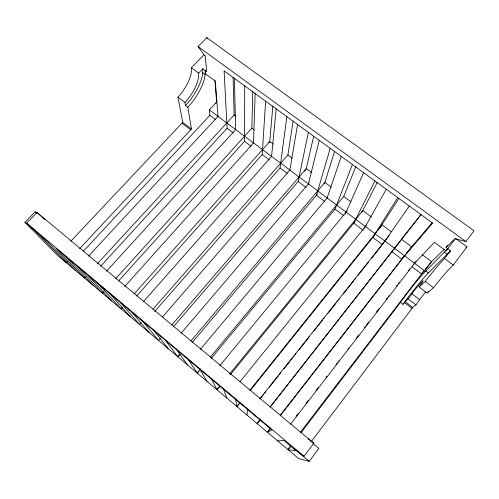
<?xml version="1.0" encoding="UTF-8"?>
<svg xmlns="http://www.w3.org/2000/svg" width="499" height="499" viewBox="0 0 499 499"><rect width="100%" height="100%" fill="white"/><g stroke="black" fill="none" stroke-linecap="round" stroke-linejoin="round"><path stroke-width="0.75" d="M118.575 280.974L244.535 141.336L244.722 85.922M300.966 432.776L400.953 301.702A25.761 1.447 -51.6 0 1 425.753 271.019L447.746 248.689L455.512 238.485L466.964 246.843L453.31 265L451.607 266.541A24.819 2.046 -51.2 0 0 433.569 287.748L427.132 293.044L419.079 286.981L425.217 281.48A24.744 1.64 -51.4 0 1 443.037 260.197L450.609 250.791L446.031 247.429L455.057 238.678L465.923 241.585L474.05 230.812L206.767 37.65L198.084 46.588L205.226 56.393L206.729 71.613L202.844 68.756L202.706 73.546A32.51 12.868 -55.2 0 1 190.231 100.025L185.547 105.595L187.874 107.347L191.448 128.985L79.715 248.583M115.693 278.698L251.845 128.156L252.806 91.573M255.139 93.525L253.504 142.901L124.837 286.357M136.614 296.057L262.193 154.559L265.636 101.185M272.859 105.85L269.766 141.473L269.011 142.783M276.203 108.894L271.568 156.405L143.319 301.808M246.955 415.012L247.598 409.56M154.871 311.364L280.058 167.945L286.85 116.666M153.156 309.031L287.917 154.952L293.119 121.101M297.572 124.494L289.863 170.072L162.543 316.896M173.396 326.851L298.153 181.499L308.376 132.385M313.653 136.333L306.292 168.6L304.664 171.176M308.382 183.919L319.26 140.325M330.226 148.328L316.466 195.221L192.146 342.57M334.611 151.241L324.899 182.416L324.057 183.694M341.272 156.387L327.138 197.935L200.249 349.462M211.171 358.475L335.01 209.112L352.4 164.514M210.459 357.003L343.749 196.413L355.999 166.173M345.252 214.127L363.609 172.691M374.905 180.937L353.791 223.178L230.426 374.618M215.967 103.349L216.641 102.014L214.963 80.688M377.175 182.553L362.829 210.584L361.476 212.474M364.326 228.392L386.282 189.246M397.747 197.61L372.803 237.424L250.436 390.374M310.921 442.095L412.717 307.428L415.91 304.852L421.586 297.03A12.924 0.979 -51.4 0 1 425.684 292.034M398.832 198.627L379.49 228.505M400.485 302.382L403.024 304.321C405.83 300.635 409.542 297.841 411.868 293.73A12.887 0.786 -51.5 0 1 421.942 281.667A12.887 0.786 -51.5 0 1 420.195 285.484L419.079 286.981M317.308 193.936L316.466 195.221L324.475 201.222M259.711 419.746L257.122 423.589L260.328 419.509L258.501 421.836M277.675 440.916L283.775 440.411L296.132 450.803L288.066 449.674L290.175 446.549M403.024 304.321L403.491 303.635A25.78 1.572 -51.5 0 1 428.348 272.959L450.609 250.791M382.814 244.023L409.299 206.043M355.145 221.288L353.791 223.178L363.266 230.276M427.132 293.044L428.236 291.541M374.587 235.048L372.803 237.424L382.402 244.616M85.354 276.845L84.356 277.931L56.138 248.539L271.924 430.013L267.364 432.221L270.053 428.641M36.845 213.279L35.123 211.844L24.95 222.311L57.541 255.326L298.527 458.494L309.187 461.35L318.861 448.458L312.91 443.492M309.187 461.35L293.543 448.196L303.966 456.292L313.821 443.224L37.007 212.48L26.659 223.14L37.855 233.164L24.95 222.311M446.031 247.429L447.853 245.04M300.442 432.24L423.838 270.938M288.066 449.674L290.792 446.1M412.186 266.921L421.418 273.839L424.618 270.782L431.591 261.651L444.447 249.201M296.013 416.347L298.39 413.259M305.999 403.392L308.376 400.31M315.986 390.436L318.362 387.355M325.972 377.487L326.926 376.252M335.958 364.532L336.912 363.297M337.86 362.068L338.815 360.833M347.847 349.113L348.801 347.878M356.405 338.01L358.787 334.929M364.495 327.525L365.443 326.29M366.391 325.061L368.773 321.974M376.383 312.106L379.234 308.407M386.369 299.151L387.318 297.922M388.266 296.687L389.22 295.452M396.356 286.201L397.304 284.966M398.258 283.731L399.206 282.496M408.244 270.782L409.667 268.93M290.63 424.113L415.979 261.47M270.246 406.935L420.944 214.539M270.171 406.978L421.05 214.551M280.245 415.311L403.66 256.785M267.364 432.221L270.558 428.111M280.363 415.517L411.625 246.824L432.215 222.697M393.904 249.494L394.828 248.315M397.591 244.784L398.514 243.606M259.561 399.113L389.101 235.746M260.297 398.639L263.678 394.378M264.645 393.162L265.605 391.946M269.466 387.074L278.635 375.504M279.602 374.287L280.569 373.071M283.95 368.811L292.152 358.457M293.119 357.24L294.079 356.024M295.046 354.808L296.013 353.591M298.907 349.936L309.53 336.544M313.871 331.062L322.56 320.102M323.52 318.886L324.487 317.67M327.868 313.409L336.07 303.061M337.037 301.839L338.004 300.623M338.964 299.406L339.931 298.19M343.312 293.923L353.448 281.143M354.409 279.927L355.375 278.704M357.789 275.66L368.405 262.268M371.786 258.008L381.922 245.221M406.941 252.687L411.625 246.824L401.739 239.483M235.59 399.456L236.857 406.498L239.776 402.849M249.506 390.686L382.159 224.943L391.31 231.736M240.013 381.716L366.322 225.342M211.869 379.508L216.865 389.65L219.797 386.051M229.59 374.038L362.829 210.584L371.262 216.847M219.741 365.792L347.086 210.977M188.528 359.879L197.155 373.027L200.586 368.892M425.291 269.198L431.591 261.651L422.198 254.677M187.874 107.347L192.558 101.771A32.535 12.731 -55.2 0 0 205.108 75.318L205.27 70.54L205.625 73.995L215.287 81.106L218.038 116.398L88.616 256.043M165.568 340.574L177.713 356.642L179.677 354.309M191.105 340.786L324.899 182.416L331.361 187.212M181.018 333.357L309.343 182.79M160.51 338.172L158.532 340.468L142.982 321.574M171.993 324.812L306.292 168.6L311.856 172.729M185.547 105.595L185.004 102.47L188.042 98.958A25.998 10.273 -55.2 0 0 198.527 77.57L198.671 73.122L191.404 67.764L203.823 54.884L205.058 55.782M191.448 128.985L182.74 122.374L177.981 97.193L181.012 93.693A25.929 10.598 -55.4 0 0 191.479 68.001L191.404 67.764M236.857 406.498L239.763 403.167M141.098 322.822L139.614 324.518L120.752 302.881M98.871 284.48L120.945 308.781L122.436 307.103M134.056 294.042L269.766 141.473L273.39 144.155M77.339 266.366L102.526 293.256L104.023 291.603M106.618 271.088L235.659 129.572L234.38 78.368M100.786 266.061L227.101 128.274L224.107 70.87L432.67 223.103L401.789 259.131L392.064 251.852M97.598 263.528L234.137 115.007L233.058 77.276M83.208 251.359L209.867 115.363L209.306 109.874L216.641 102.014M67.484 261.669L66.417 262.811L37.381 233.158L47.742 241.878L75.355 270.346M205.625 73.995L205.12 74.532L202.719 72.76M70.87 241.167L182.74 122.374M413.577 264.345L434.436 242.339L445.713 250.635L447.746 248.689M198.671 73.122L202.844 68.756M216.865 389.65L219.41 387.006M197.155 373.027L198.852 371.424M465.817 247.853L466.964 246.843M177.713 356.642L180.064 354.608M120.945 308.781L122.18 307.97M102.526 293.256L103.804 292.489M198.084 46.588L465.923 241.585M444.434 252.076L447.26 254.153M308.232 439.101L313.821 443.224M444.671 258.619L453.31 265M234.137 115.007L235.902 116.317M251.845 128.156L254.228 129.927M287.917 154.952L292.189 158.127M343.749 196.413L350.878 201.708M425.753 271.019L428.348 272.959M209.306 109.874L424.618 270.782M209.867 115.363L215.387 119.504M227.101 128.274L233.307 132.921M244.535 141.336L250.991 146.17M262.193 154.559L269.317 159.898M280.058 167.945L287.274 173.353M298.153 181.499L306.062 187.424M335.01 209.112L343.749 215.655M425.217 281.48L433.569 287.748M177.981 97.193L185.004 102.47M411.868 293.73L419.609 299.593M181.992 123.178L190.699 129.79M408.132 298.932L415.91 304.852M405.088 301.614L412.717 307.428M404.371 302.556L411.999 308.376M26.659 223.14L303.966 456.292M37.007 212.48L44.71 219.56M66.698 257.422L93.413 285.565M88.061 275.386L111.707 300.991M35.123 211.844L36.159 212.992M109.768 293.643L130.245 316.622M131.823 312.187L149.039 332.465M154.228 331.037L168.088 348.527M206.767 37.65L207.64 38.878M177.002 350.186L187.399 364.806M200.149 369.653L206.979 381.311M223.677 389.438L226.827 398.046"/></g></svg>
